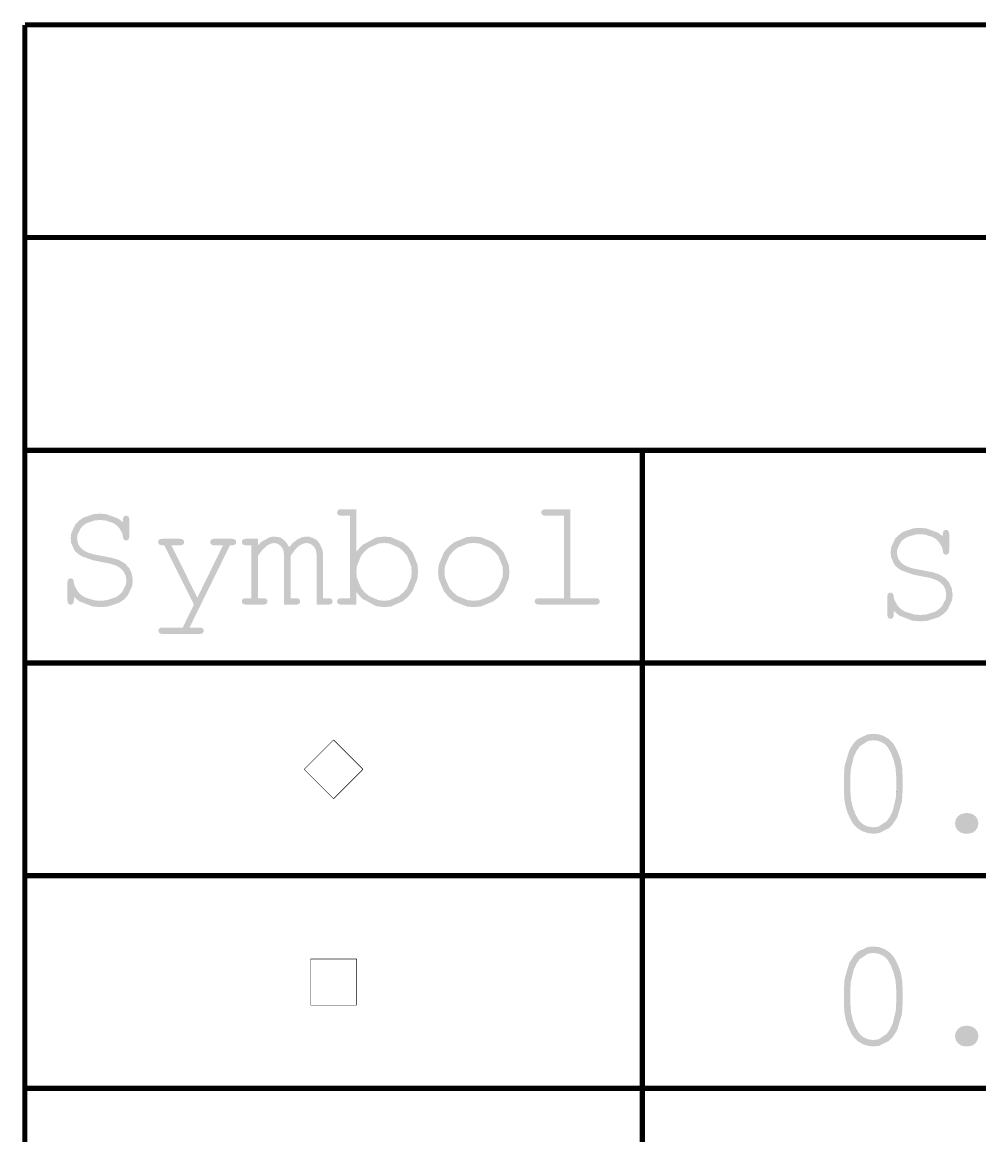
# Model space of a CAD drawing. Extents: x -3 to 268, y -4 to 76.
# Drawn here: x 110.87 to 129.33, y 54.22 to 75.69 of the extents above; entities that cross this region are included whole.
import ezdxf

# ---------------------------------------------------------------- set-up
doc = ezdxf.new("R2010")
doc.units = 0
doc.layers.add('DRILL_SYMBOLS', color=255, linetype='CONTINUOUS')

msp = doc.modelspace()

# ---------------------------------------------------------------- hatches: boundary and pattern name
at = {"layer": 'DRILL_SYMBOLS'}
for points in [[(112.81433, 66.053148), (112.81433, 66.094163), (112.818541, 66.131883), (112.831175, 66.157152), (112.850768, 66.171434), (112.875853, 66.176195), (112.900938, 66.171434), (112.920531, 66.157152), (112.933165, 66.131883), (112.937376, 66.094163), (112.937376, 65.780687), (112.933165, 65.742967), (112.920531, 65.717699), (112.900938, 65.703416), (112.875853, 65.698656), (112.851866, 65.70305), (112.83264, 65.716234), (112.81964, 65.739305), (112.81433, 65.773363), (112.803664, 65.83333), (112.740309, 65.943925), (112.687621, 65.994554), (112.623305, 66.037492), (112.466933, 66.086565), (112.374876, 66.092699), (112.278288, 66.086153), (112.116423, 66.033784), (112.051146, 65.987962), (111.998595, 65.93326), (111.938536, 65.809846), (111.931029, 65.741136), (111.939452, 65.67119), (111.96472, 65.607835), (112.003905, 65.553453), (112.054076, 65.510423), (112.113402, 65.476732), (112.180052, 65.450365), (112.27014, 65.42711), (112.399779, 65.402757), (112.611449, 65.361375), (112.745482, 65.319261), (112.857359, 65.251146), (112.938109, 65.161058), (112.986998, 65.050828), (113.003294, 64.922288), (112.992766, 64.820711), (112.908537, 64.640901), (112.834837, 64.562669), (112.743285, 64.497631), (112.516234, 64.423302), (112.380736, 64.414011), (112.228392, 64.426552), (111.972044, 64.526882), (111.86804, 64.614671), (111.86804, 64.544359), (111.863829, 64.506639), (111.851195, 64.48137), (111.831602, 64.467088), (111.806517, 64.462328), (111.782347, 64.467088), (111.762572, 64.48137), (111.749388, 64.506639), (111.744994, 64.544359), (111.744994, 64.884203), (111.749205, 64.923021), (111.761839, 64.948656), (111.781432, 64.962938), (111.806517, 64.967699), (111.830504, 64.963304), (111.84973, 64.95012), (111.86273, 64.927049), (111.86804, 64.892992), (111.879805, 64.827119), (111.951949, 64.704439), (112.012328, 64.64763), (112.086714, 64.599245), (112.270918, 64.543947), (112.380736, 64.537035), (112.49037, 64.544267), (112.673109, 64.602129), (112.746214, 64.652757), (112.804854, 64.713274), (112.87187, 64.850236), (112.880248, 64.926683), (112.86743, 65.018053), (112.828978, 65.098802), (112.765257, 65.166368), (112.676634, 65.218187), (112.568236, 65.25078), (112.383665, 65.287035), (112.241301, 65.316057), (112.020842, 65.394426), (111.942748, 65.443773), (111.883788, 65.502092), (111.816405, 65.652238), (111.807982, 65.744066), (111.817641, 65.837358), (111.894911, 66.003618), (111.962523, 66.076585), (112.045973, 66.137468), (112.249953, 66.207048), (112.370482, 66.215745), (112.494902, 66.205583), (112.716826, 66.124284)], [(117.3114, 66.300706), (117.3114, 65.484788), (117.428496, 65.611681), (117.697295, 65.7567), (117.848998, 65.774828), (117.978911, 65.762605), (118.209624, 65.664827), (118.310423, 65.579271), (118.394377, 65.475954), (118.490324, 65.236085), (118.502318, 65.099535), (118.490187, 64.961473), (118.393141, 64.718309), (118.379271, 65.093675), (118.369292, 65.20569), (118.289458, 65.403078), (118.219603, 65.488451), (118.136382, 65.559267), (117.949614, 65.640199), (117.846068, 65.650316), (117.742522, 65.640199), (117.555754, 65.559267), (117.472533, 65.488451), (117.402678, 65.403078), (117.322844, 65.20569), (117.312865, 65.093675), (117.322844, 64.98166), (117.402678, 64.784273), (117.472533, 64.6989), (117.555754, 64.628084), (117.742522, 64.547151), (117.846068, 64.537035), (117.949614, 64.547151), (118.136382, 64.628084), (118.219603, 64.6989), (118.289458, 64.784273), (118.369292, 64.98166), (118.379271, 65.093675), (118.393141, 64.718309), (118.308226, 64.613206), (118.20674, 64.526058), (117.977126, 64.42646), (117.848998, 64.414011), (117.694548, 64.432137), (117.425749, 64.577145), (117.3114, 64.704027), (117.3114, 64.462328), (117.022826, 64.462328), (116.985106, 64.466722), (116.959837, 64.479906), (116.945555, 64.499681), (116.940794, 64.523851), (116.945555, 64.548936), (116.959837, 64.568529), (116.985106, 64.581163), (117.022826, 64.585374), (117.188353, 64.585374), (117.188353, 66.176195), (117.022826, 66.176195), (116.985106, 66.180589), (116.959837, 66.193773), (116.945555, 66.213914), (116.940794, 66.239183), (116.945555, 66.263353), (116.959837, 66.283128), (116.985106, 66.296312), (117.022826, 66.300706)], [(121.437865, 66.300706), (121.437865, 64.585374), (121.921263, 64.585374), (121.960081, 64.581163), (121.985716, 64.568529), (121.999998, 64.548936), (122.004759, 64.523851), (121.999998, 64.499681), (121.985716, 64.479906), (121.960081, 64.466722), (121.921263, 64.462328), (120.831419, 64.462328), (120.7937, 64.466722), (120.768431, 64.479906), (120.754149, 64.499681), (120.749388, 64.523851), (120.754149, 64.548936), (120.768431, 64.568529), (120.7937, 64.581163), (120.831419, 64.585374), (121.314818, 64.585374), (121.314818, 66.176195), (120.960326, 66.176195), (120.922423, 66.180589), (120.896605, 66.193773), (120.881773, 66.213914), (120.87683, 66.239183), (120.88159, 66.263353), (120.895873, 66.283128), (120.921507, 66.296312), (120.960326, 66.300706)], [(128.615501, 65.779222), (128.615501, 65.820237), (128.619712, 65.857957), (128.632346, 65.883226), (128.651939, 65.897508), (128.677024, 65.902269), (128.702109, 65.897508), (128.721702, 65.883226), (128.734336, 65.857957), (128.738547, 65.820237), (128.738547, 65.506761), (128.734336, 65.469041), (128.721702, 65.443773), (128.702109, 65.42949), (128.677024, 65.42473), (128.653037, 65.429124), (128.633811, 65.442308), (128.620811, 65.465379), (128.615501, 65.499437), (128.604835, 65.559404), (128.54148, 65.669999), (128.488792, 65.720628), (128.424476, 65.763566), (128.268104, 65.812639), (128.176047, 65.818773), (128.079459, 65.812227), (127.917594, 65.759858), (127.852317, 65.714036), (127.799766, 65.659334), (127.739707, 65.53592), (127.7322, 65.46721), (127.740623, 65.397264), (127.765891, 65.333909), (127.805076, 65.279527), (127.855247, 65.236497), (127.914573, 65.202806), (127.981223, 65.176439), (128.071311, 65.153184), (128.20095, 65.128831), (128.41262, 65.087449), (128.546653, 65.045335), (128.65853, 64.97722), (128.73928, 64.887132), (128.788169, 64.776902), (128.804465, 64.648362), (128.793937, 64.546785), (128.709708, 64.366975), (128.636008, 64.288743), (128.544456, 64.223705), (128.317405, 64.149376), (128.181907, 64.140085), (128.029563, 64.152626), (127.773215, 64.252956), (127.669211, 64.340745), (127.669211, 64.270433), (127.665, 64.232713), (127.652366, 64.207444), (127.632773, 64.193162), (127.607688, 64.188402), (127.583518, 64.193162), (127.563743, 64.207444), (127.550559, 64.232713), (127.546165, 64.270433), (127.546165, 64.610277), (127.550376, 64.649095), (127.56301, 64.67473), (127.582603, 64.689012), (127.607688, 64.693773), (127.631675, 64.689378), (127.650901, 64.676194), (127.663901, 64.653123), (127.669211, 64.619066), (127.680976, 64.553193), (127.75312, 64.430513), (127.813499, 64.373704), (127.887885, 64.325319), (128.072089, 64.270021), (128.181907, 64.263109), (128.291541, 64.270341), (128.47428, 64.328203), (128.547385, 64.378831), (128.606025, 64.439348), (128.673041, 64.57631), (128.681419, 64.652757), (128.668601, 64.744127), (128.630149, 64.824876), (128.566428, 64.892442), (128.477805, 64.944261), (128.369407, 64.976854), (128.184836, 65.013109), (128.042472, 65.042131), (127.822013, 65.1205), (127.743919, 65.169847), (127.684959, 65.228166), (127.617576, 65.378312), (127.609153, 65.47014), (127.618812, 65.563432), (127.696082, 65.729692), (127.763694, 65.802659), (127.847144, 65.863542), (128.051124, 65.933122), (128.171653, 65.941819), (128.296073, 65.931657), (128.517997, 65.850358)], [(114.182494, 64.462328), (113.611205, 65.60637), (113.574583, 65.60637), (113.536864, 65.610765), (113.511595, 65.623949), (113.497313, 65.643724), (113.492552, 65.667894), (113.494933, 65.686021), (113.502074, 65.702318), (113.51306, 65.715501), (113.526976, 65.72429), (113.546568, 65.729234), (113.574583, 65.730882), (113.911498, 65.730882), (113.949217, 65.726488), (113.974486, 65.713304), (113.988768, 65.693162), (113.993529, 65.667894), (113.988768, 65.643724), (113.974486, 65.623949), (113.949217, 65.610765), (113.911498, 65.60637), (113.74597, 65.60637), (114.248412, 64.597093), (114.743529, 65.60637), (114.578001, 65.60637), (114.540282, 65.610765), (114.515013, 65.623949), (114.500731, 65.64409), (114.49597, 65.669359), (114.500731, 65.693529), (114.515013, 65.713304), (114.540282, 65.726488), (114.578001, 65.730882), (114.913451, 65.730882), (114.952269, 65.726488), (114.977904, 65.713304), (114.992186, 65.693162), (114.996947, 65.667894), (114.994017, 65.649583), (114.985228, 65.632738), (114.972777, 65.619371), (114.958861, 65.611497), (114.931029, 65.607652), (114.87683, 65.60637), (114.097533, 64.019968), (114.289427, 64.019968), (114.327147, 64.015756), (114.352415, 64.003122), (114.366698, 63.98353), (114.371458, 63.958444), (114.366698, 63.934274), (114.352415, 63.914499), (114.327147, 63.901315), (114.289427, 63.896921), (113.580443, 63.896921), (113.542723, 63.901132), (113.517455, 63.913766), (113.503172, 63.933359), (113.498412, 63.958444), (113.503172, 63.98353), (113.517455, 64.003122), (113.542723, 64.015756), (113.580443, 64.019968), (113.965697, 64.019968)], [(115.414427, 65.730882), (115.414427, 65.60637), (115.492888, 65.68007), (115.650359, 65.764299), (115.729369, 65.774828), (115.818724, 65.762193), (115.896361, 65.72429), (115.962279, 65.660753), (116.016478, 65.571214), (116.099059, 65.660753), (116.182738, 65.72429), (116.267149, 65.762193), (116.351927, 65.774828), (116.41519, 65.769426), (116.521391, 65.726213), (116.56433, 65.688402), (116.609831, 65.631456), (116.661833, 65.509874), (116.668333, 65.445238), (116.668333, 64.585374), (116.772337, 64.585374), (116.810057, 64.581163), (116.835326, 64.568529), (116.849608, 64.548936), (116.854369, 64.523851), (116.849608, 64.499681), (116.835326, 64.479906), (116.810057, 64.466722), (116.772337, 64.462328), (116.545287, 64.462328), (116.545287, 65.433519), (116.531004, 65.519212), (116.488158, 65.588792), (116.426634, 65.634935), (116.356322, 65.650316), (116.287108, 65.637682), (116.214232, 65.599779), (116.134398, 65.524889), (116.04431, 65.401292), (116.04431, 64.585374), (116.146849, 64.585374), (116.184569, 64.581163), (116.209837, 64.568529), (116.22412, 64.548936), (116.22888, 64.523851), (116.22412, 64.499681), (116.209837, 64.479906), (116.184569, 64.466722), (116.146849, 64.462328), (115.919798, 64.462328), (115.919798, 65.42473), (115.905333, 65.514268), (115.861937, 65.586595), (115.800597, 65.634386), (115.732298, 65.650316), (115.666747, 65.639696), (115.601927, 65.607835), (115.510374, 65.52617), (115.414427, 65.401292), (115.414427, 64.585374), (115.518431, 64.585374), (115.556151, 64.581163), (115.581419, 64.568529), (115.595702, 64.548936), (115.600462, 64.523851), (115.595702, 64.499681), (115.581419, 64.479906), (115.556151, 64.466722), (115.518431, 64.462328), (115.187376, 64.462328), (115.149657, 64.466722), (115.124388, 64.479906), (115.110106, 64.499681), (115.105345, 64.523851), (115.110106, 64.548936), (115.124388, 64.568529), (115.149657, 64.581163), (115.187376, 64.585374), (115.29138, 64.585374), (115.29138, 65.60637), (115.187376, 65.60637), (115.149657, 65.610765), (115.124388, 65.623949), (115.110106, 65.64409), (115.105345, 65.669359), (115.110106, 65.693529), (115.124388, 65.713304), (115.149657, 65.726488), (115.187376, 65.730882)], [(120.26306, 65.093675), (120.250471, 64.958177), (120.149763, 64.717943), (120.138548, 65.093675), (120.128249, 65.205095), (120.045851, 65.402116), (119.973753, 65.487718), (119.887007, 65.558855), (119.687422, 65.640153), (119.574583, 65.650316), (119.461745, 65.640108), (119.26216, 65.558443), (119.175414, 65.486986), (119.103316, 65.401155), (119.020918, 65.2045), (119.010619, 65.093675), (119.020918, 64.983446), (119.103316, 64.787157), (119.175414, 64.701097), (119.26216, 64.62932), (119.461745, 64.547288), (119.574583, 64.537035), (119.687422, 64.547243), (119.887007, 64.628908), (119.973753, 64.700365), (120.045851, 64.786195), (120.128249, 64.982851), (120.138548, 65.093675), (120.149763, 64.717943), (120.061644, 64.613206), (119.955763, 64.526058), (119.712965, 64.42646), (119.576048, 64.414011), (119.437895, 64.426506), (119.193999, 64.52647), (119.088255, 64.613939), (119.000456, 64.718904), (118.900114, 64.958772), (118.887572, 65.093675), (118.900114, 65.229219), (119.000456, 65.46982), (119.088255, 65.574876), (119.193999, 65.662355), (119.437895, 65.762331), (119.576048, 65.774828), (119.712965, 65.762376), (119.955763, 65.662767), (120.061644, 65.575609), (120.149763, 65.470781), (120.250471, 65.229814)], [(127.839866, 61.1614), (127.839866, 60.856713), (127.828056, 60.668572), (127.733574, 60.354363), (127.716819, 61.145287), (127.704551, 61.313561), (127.667747, 61.46975), (127.615562, 61.604699), (127.557151, 61.709252), (127.515037, 61.756859), (127.461937, 61.797142), (127.373314, 61.835595), (127.274437, 61.848412), (127.17675, 61.835228), (127.014885, 61.72976), (126.950706, 61.637475), (126.899437, 61.527611), (126.840843, 61.281517), (126.833519, 61.145287), (126.833519, 60.874291), (126.845787, 60.705834), (126.882591, 60.549096), (126.935142, 60.413598), (126.994651, 60.308861), (127.035667, 60.262352), (127.088401, 60.222435), (127.177391, 60.182885), (127.277366, 60.169701), (127.374412, 60.18293), (127.535545, 60.288765), (127.599632, 60.381371), (127.650901, 60.491555), (127.709495, 60.738015), (127.716819, 60.874291), (127.716819, 61.145287), (127.733574, 60.354363), (127.650901, 60.228295), (127.572075, 60.148837), (127.385307, 60.058028), (127.277366, 60.046677), (127.172081, 60.05748), (127.073021, 60.08989), (126.984214, 60.141692), (126.90969, 60.210717), (126.865196, 60.273705), (126.816673, 60.36599), (126.773277, 60.468529), (126.744163, 60.562279), (126.718895, 60.698876), (126.710472, 60.856713), (126.710472, 61.1614), (126.722282, 61.350182), (126.816764, 61.665123), (126.899437, 61.791283), (126.978263, 61.870751), (127.165031, 61.961571), (127.272972, 61.972924), (127.379173, 61.96212), (127.47805, 61.929711), (127.566307, 61.877892), (127.640648, 61.808861), (127.686058, 61.744774), (127.734398, 61.652123), (127.77761, 61.54995), (127.80764, 61.457299), (127.83181, 61.320336)], [(129.049827, 60.443627), (129.102562, 60.443627), (129.178733, 60.429162), (129.243187, 60.385766), (129.287132, 60.321862), (129.30178, 60.245873), (129.286949, 60.16787), (129.242454, 60.103783), (129.177818, 60.060954), (129.102562, 60.046677), (129.049827, 60.046677), (128.973655, 60.061137), (128.909202, 60.104516), (128.865257, 60.168419), (128.850608, 60.244408), (128.86544, 60.322411), (128.909935, 60.386498), (128.974571, 60.429345)], [(127.839866, 57.0614), (127.839866, 56.756713), (127.828056, 56.568572), (127.733574, 56.254363), (127.716819, 57.045287), (127.704551, 57.213561), (127.667747, 57.36975), (127.615562, 57.504699), (127.557151, 57.609252), (127.515037, 57.656859), (127.461937, 57.697142), (127.373314, 57.735595), (127.274437, 57.748412), (127.17675, 57.735228), (127.014885, 57.62976), (126.950706, 57.537475), (126.899437, 57.427611), (126.840843, 57.181517), (126.833519, 57.045287), (126.833519, 56.774291), (126.845787, 56.605834), (126.882591, 56.449096), (126.935142, 56.313598), (126.994651, 56.208861), (127.035667, 56.162352), (127.088401, 56.122435), (127.177391, 56.082885), (127.277366, 56.069701), (127.374412, 56.08293), (127.535545, 56.188765), (127.599632, 56.281371), (127.650901, 56.391555), (127.709495, 56.638015), (127.716819, 56.774291), (127.716819, 57.045287), (127.733574, 56.254363), (127.650901, 56.128295), (127.572075, 56.048837), (127.385307, 55.958028), (127.277366, 55.946677), (127.172081, 55.95748), (127.073021, 55.98989), (126.984214, 56.041692), (126.90969, 56.110717), (126.865196, 56.173705), (126.816673, 56.26599), (126.773277, 56.368529), (126.744163, 56.462279), (126.718895, 56.598876), (126.710472, 56.756713), (126.710472, 57.0614), (126.722282, 57.250182), (126.816764, 57.565123), (126.899437, 57.691283), (126.978263, 57.770751), (127.165031, 57.861571), (127.272972, 57.872924), (127.379173, 57.86212), (127.47805, 57.829711), (127.566307, 57.777892), (127.640648, 57.708861), (127.686058, 57.644774), (127.734398, 57.552123), (127.77761, 57.44995), (127.80764, 57.357299), (127.83181, 57.220336)], [(129.049827, 56.343627), (129.102562, 56.343627), (129.178733, 56.329162), (129.243187, 56.285766), (129.287132, 56.221862), (129.30178, 56.145873), (129.286949, 56.06787), (129.242454, 56.003783), (129.177818, 55.960954), (129.102562, 55.946677), (129.049827, 55.946677), (128.973655, 55.961137), (128.909202, 56.004516), (128.865257, 56.068419), (128.850608, 56.144408), (128.86544, 56.222411), (128.909935, 56.286498), (128.974571, 56.329345)]]:
    msp.add_hatch(color=7, dxfattribs=at).paths.add_polyline_path(points)

# ---------------------------------------------------------------- linework, layer by layer
at = {"layer": 'DRILL_SYMBOLS', "color": 7}
for points, const_width in [([(267.529853, 75.637377), (110.923999, 75.637377)], 0.1), ([(110.923999, 75.637377), (110.923999, 30.537377)], 0.1), ([(110.923999, 71.537377), (267.529853, 71.537377)], 0.1), ([(110.923999, 67.437377), (267.529853, 67.437377)], 0.1), ([(122.825755, 67.437377), (122.825755, 30.537377)], 0.1), ([(112.81433, 66.053148), (112.81433, 66.094163), (112.818541, 66.131883), (112.831175, 66.157152), (112.850768, 66.171434), (112.875853, 66.176195), (112.900938, 66.171434), (112.920531, 66.157152), (112.933165, 66.131883), (112.937376, 66.094163), (112.937376, 65.780687), (112.933165, 65.742967), (112.920531, 65.717699), (112.900938, 65.703416), (112.875853, 65.698656), (112.851866, 65.70305), (112.83264, 65.716234), (112.81964, 65.739305), (112.81433, 65.773363), (112.803664, 65.83333), (112.740309, 65.943925), (112.687621, 65.994554), (112.623305, 66.037492), (112.466933, 66.086565), (112.374876, 66.092699), (112.278288, 66.086153), (112.116423, 66.033784), (112.051146, 65.987962), (111.998595, 65.93326), (111.938536, 65.809846), (111.931029, 65.741136), (111.939452, 65.67119), (111.96472, 65.607835), (112.003905, 65.553453), (112.054076, 65.510423), (112.113402, 65.476732), (112.180052, 65.450365), (112.27014, 65.42711), (112.399779, 65.402757), (112.611449, 65.361375), (112.745482, 65.319261), (112.857359, 65.251146), (112.938109, 65.161058), (112.986998, 65.050828), (113.003294, 64.922288), (112.992766, 64.820711), (112.908537, 64.640901), (112.834837, 64.562669), (112.743285, 64.497631), (112.516234, 64.423302), (112.380736, 64.414011), (112.228392, 64.426552), (111.972044, 64.526882), (111.86804, 64.614671), (111.86804, 64.544359), (111.863829, 64.506639), (111.851195, 64.48137), (111.831602, 64.467088), (111.806517, 64.462328), (111.782347, 64.467088), (111.762572, 64.48137), (111.749388, 64.506639), (111.744994, 64.544359), (111.744994, 64.884203), (111.749205, 64.923021), (111.761839, 64.948656), (111.781432, 64.962938), (111.806517, 64.967699), (111.830504, 64.963304), (111.84973, 64.95012), (111.86273, 64.927049), (111.86804, 64.892992), (111.879805, 64.827119), (111.951949, 64.704439), (112.012328, 64.64763), (112.086714, 64.599245), (112.270918, 64.543947), (112.380736, 64.537035), (112.49037, 64.544267), (112.673109, 64.602129), (112.746214, 64.652757), (112.804854, 64.713274), (112.87187, 64.850236), (112.880248, 64.926683), (112.86743, 65.018053), (112.828978, 65.098802), (112.765257, 65.166368), (112.676634, 65.218187), (112.568236, 65.25078), (112.383665, 65.287035), (112.241301, 65.316057), (112.020842, 65.394426), (111.942748, 65.443773), (111.883788, 65.502092), (111.816405, 65.652238), (111.807982, 65.744066), (111.817641, 65.837358), (111.894911, 66.003618), (111.962523, 66.076585), (112.045973, 66.137468), (112.249953, 66.207048), (112.370482, 66.215745), (112.494902, 66.205583), (112.716826, 66.124284), (112.81433, 66.053148)], 0.000001), ([(117.3114, 66.300706), (117.3114, 65.484788), (117.428496, 65.611681), (117.697295, 65.7567), (117.848998, 65.774828), (117.978911, 65.762605), (118.209624, 65.664827), (118.310423, 65.579271), (118.394377, 65.475954), (118.490324, 65.236085), (118.502318, 65.099535), (118.490187, 64.961473), (118.393141, 64.718309), (118.379271, 65.093675), (118.369292, 65.20569), (118.289458, 65.403078), (118.219603, 65.488451), (118.136382, 65.559267), (117.949614, 65.640199), (117.846068, 65.650316), (117.742522, 65.640199), (117.555754, 65.559267), (117.472533, 65.488451), (117.402678, 65.403078), (117.322844, 65.20569), (117.312865, 65.093675), (117.322844, 64.98166), (117.402678, 64.784273), (117.472533, 64.6989), (117.555754, 64.628084), (117.742522, 64.547151), (117.846068, 64.537035), (117.949614, 64.547151), (118.136382, 64.628084), (118.219603, 64.6989), (118.289458, 64.784273), (118.369292, 64.98166), (118.379271, 65.093675), (118.393141, 64.718309), (118.308226, 64.613206), (118.20674, 64.526058), (117.977126, 64.42646), (117.848998, 64.414011), (117.694548, 64.432137), (117.425749, 64.577145), (117.3114, 64.704027), (117.3114, 64.462328), (117.022826, 64.462328), (116.985106, 64.466722), (116.959837, 64.479906), (116.945555, 64.499681), (116.940794, 64.523851), (116.945555, 64.548936), (116.959837, 64.568529), (116.985106, 64.581163), (117.022826, 64.585374), (117.188353, 64.585374), (117.188353, 66.176195), (117.022826, 66.176195), (116.985106, 66.180589), (116.959837, 66.193773), (116.945555, 66.213914), (116.940794, 66.239183), (116.945555, 66.263353), (116.959837, 66.283128), (116.985106, 66.296312), (117.022826, 66.300706), (117.3114, 66.300706)], 0.000001), ([(121.437865, 66.300706), (121.437865, 64.585374), (121.921263, 64.585374), (121.960081, 64.581163), (121.985716, 64.568529), (121.999998, 64.548936), (122.004759, 64.523851), (121.999998, 64.499681), (121.985716, 64.479906), (121.960081, 64.466722), (121.921263, 64.462328), (120.831419, 64.462328), (120.7937, 64.466722), (120.768431, 64.479906), (120.754149, 64.499681), (120.749388, 64.523851), (120.754149, 64.548936), (120.768431, 64.568529), (120.7937, 64.581163), (120.831419, 64.585374), (121.314818, 64.585374), (121.314818, 66.176195), (120.960326, 66.176195), (120.922423, 66.180589), (120.896605, 66.193773), (120.881773, 66.213914), (120.87683, 66.239183), (120.88159, 66.263353), (120.895873, 66.283128), (120.921507, 66.296312), (120.960326, 66.300706), (121.437865, 66.300706)], 0.000001), ([(128.615501, 65.779222), (128.615501, 65.820237), (128.619712, 65.857957), (128.632346, 65.883226), (128.651939, 65.897508), (128.677024, 65.902269), (128.702109, 65.897508), (128.721702, 65.883226), (128.734336, 65.857957), (128.738547, 65.820237), (128.738547, 65.506761), (128.734336, 65.469041), (128.721702, 65.443773), (128.702109, 65.42949), (128.677024, 65.42473), (128.653037, 65.429124), (128.633811, 65.442308), (128.620811, 65.465379), (128.615501, 65.499437), (128.604835, 65.559404), (128.54148, 65.669999), (128.488792, 65.720628), (128.424476, 65.763566), (128.268104, 65.812639), (128.176047, 65.818773), (128.079459, 65.812227), (127.917594, 65.759858), (127.852317, 65.714036), (127.799766, 65.659334), (127.739707, 65.53592), (127.7322, 65.46721), (127.740623, 65.397264), (127.765891, 65.333909), (127.805076, 65.279527), (127.855247, 65.236497), (127.914573, 65.202806), (127.981223, 65.176439), (128.071311, 65.153184), (128.20095, 65.128831), (128.41262, 65.087449), (128.546653, 65.045335), (128.65853, 64.97722), (128.73928, 64.887132), (128.788169, 64.776902), (128.804465, 64.648362), (128.793937, 64.546785), (128.709708, 64.366975), (128.636008, 64.288743), (128.544456, 64.223705), (128.317405, 64.149376), (128.181907, 64.140085), (128.029563, 64.152626), (127.773215, 64.252956), (127.669211, 64.340745), (127.669211, 64.270433), (127.665, 64.232713), (127.652366, 64.207444), (127.632773, 64.193162), (127.607688, 64.188402), (127.583518, 64.193162), (127.563743, 64.207444), (127.550559, 64.232713), (127.546165, 64.270433), (127.546165, 64.610277), (127.550376, 64.649095), (127.56301, 64.67473), (127.582603, 64.689012), (127.607688, 64.693773), (127.631675, 64.689378), (127.650901, 64.676194), (127.663901, 64.653123), (127.669211, 64.619066), (127.680976, 64.553193), (127.75312, 64.430513), (127.813499, 64.373704), (127.887885, 64.325319), (128.072089, 64.270021), (128.181907, 64.263109), (128.291541, 64.270341), (128.47428, 64.328203), (128.547385, 64.378831), (128.606025, 64.439348), (128.673041, 64.57631), (128.681419, 64.652757), (128.668601, 64.744127), (128.630149, 64.824876), (128.566428, 64.892442), (128.477805, 64.944261), (128.369407, 64.976854), (128.184836, 65.013109), (128.042472, 65.042131), (127.822013, 65.1205), (127.743919, 65.169847), (127.684959, 65.228166), (127.617576, 65.378312), (127.609153, 65.47014), (127.618812, 65.563432), (127.696082, 65.729692), (127.763694, 65.802659), (127.847144, 65.863542), (128.051124, 65.933122), (128.171653, 65.941819), (128.296073, 65.931657), (128.517997, 65.850358), (128.615501, 65.779222)], 0.000001), ([(114.182494, 64.462328), (113.611205, 65.60637), (113.574583, 65.60637), (113.536864, 65.610765), (113.511595, 65.623949), (113.497313, 65.643724), (113.492552, 65.667894), (113.494933, 65.686021), (113.502074, 65.702318), (113.51306, 65.715501), (113.526976, 65.72429), (113.546568, 65.729234), (113.574583, 65.730882), (113.911498, 65.730882), (113.949217, 65.726488), (113.974486, 65.713304), (113.988768, 65.693162), (113.993529, 65.667894), (113.988768, 65.643724), (113.974486, 65.623949), (113.949217, 65.610765), (113.911498, 65.60637), (113.74597, 65.60637), (114.248412, 64.597093), (114.743529, 65.60637), (114.578001, 65.60637), (114.540282, 65.610765), (114.515013, 65.623949), (114.500731, 65.64409), (114.49597, 65.669359), (114.500731, 65.693529), (114.515013, 65.713304), (114.540282, 65.726488), (114.578001, 65.730882), (114.913451, 65.730882), (114.952269, 65.726488), (114.977904, 65.713304), (114.992186, 65.693162), (114.996947, 65.667894), (114.994017, 65.649583), (114.985228, 65.632738), (114.972777, 65.619371), (114.958861, 65.611497), (114.931029, 65.607652), (114.87683, 65.60637), (114.097533, 64.019968), (114.289427, 64.019968), (114.327147, 64.015756), (114.352415, 64.003122), (114.366698, 63.98353), (114.371458, 63.958444), (114.366698, 63.934274), (114.352415, 63.914499), (114.327147, 63.901315), (114.289427, 63.896921), (113.580443, 63.896921), (113.542723, 63.901132), (113.517455, 63.913766), (113.503172, 63.933359), (113.498412, 63.958444), (113.503172, 63.98353), (113.517455, 64.003122), (113.542723, 64.015756), (113.580443, 64.019968), (113.965697, 64.019968), (114.182494, 64.462328)], 0.000001), ([(115.414427, 65.730882), (115.414427, 65.60637), (115.492888, 65.68007), (115.650359, 65.764299), (115.729369, 65.774828), (115.818724, 65.762193), (115.896361, 65.72429), (115.962279, 65.660753), (116.016478, 65.571214), (116.099059, 65.660753), (116.182738, 65.72429), (116.267149, 65.762193), (116.351927, 65.774828), (116.41519, 65.769426), (116.521391, 65.726213), (116.56433, 65.688402), (116.609831, 65.631456), (116.661833, 65.509874), (116.668333, 65.445238), (116.668333, 64.585374), (116.772337, 64.585374), (116.810057, 64.581163), (116.835326, 64.568529), (116.849608, 64.548936), (116.854369, 64.523851), (116.849608, 64.499681), (116.835326, 64.479906), (116.810057, 64.466722), (116.772337, 64.462328), (116.545287, 64.462328), (116.545287, 65.433519), (116.531004, 65.519212), (116.488158, 65.588792), (116.426634, 65.634935), (116.356322, 65.650316), (116.287108, 65.637682), (116.214232, 65.599779), (116.134398, 65.524889), (116.04431, 65.401292), (116.04431, 64.585374), (116.146849, 64.585374), (116.184569, 64.581163), (116.209837, 64.568529), (116.22412, 64.548936), (116.22888, 64.523851), (116.22412, 64.499681), (116.209837, 64.479906), (116.184569, 64.466722), (116.146849, 64.462328), (115.919798, 64.462328), (115.919798, 65.42473), (115.905333, 65.514268), (115.861937, 65.586595), (115.800597, 65.634386), (115.732298, 65.650316), (115.666747, 65.639696), (115.601927, 65.607835), (115.510374, 65.52617), (115.414427, 65.401292), (115.414427, 64.585374), (115.518431, 64.585374), (115.556151, 64.581163), (115.581419, 64.568529), (115.595702, 64.548936), (115.600462, 64.523851), (115.595702, 64.499681), (115.581419, 64.479906), (115.556151, 64.466722), (115.518431, 64.462328), (115.187376, 64.462328), (115.149657, 64.466722), (115.124388, 64.479906), (115.110106, 64.499681), (115.105345, 64.523851), (115.110106, 64.548936), (115.124388, 64.568529), (115.149657, 64.581163), (115.187376, 64.585374), (115.29138, 64.585374), (115.29138, 65.60637), (115.187376, 65.60637), (115.149657, 65.610765), (115.124388, 65.623949), (115.110106, 65.64409), (115.105345, 65.669359), (115.110106, 65.693529), (115.124388, 65.713304), (115.149657, 65.726488), (115.187376, 65.730882), (115.414427, 65.730882)], 0.000001), ([(120.26306, 65.093675), (120.250471, 64.958177), (120.149763, 64.717943), (120.138548, 65.093675), (120.128249, 65.205095), (120.045851, 65.402116), (119.973753, 65.487718), (119.887007, 65.558855), (119.687422, 65.640153), (119.574583, 65.650316), (119.461745, 65.640108), (119.26216, 65.558443), (119.175414, 65.486986), (119.103316, 65.401155), (119.020918, 65.2045), (119.010619, 65.093675), (119.020918, 64.983446), (119.103316, 64.787157), (119.175414, 64.701097), (119.26216, 64.62932), (119.461745, 64.547288), (119.574583, 64.537035), (119.687422, 64.547243), (119.887007, 64.628908), (119.973753, 64.700365), (120.045851, 64.786195), (120.128249, 64.982851), (120.138548, 65.093675), (120.149763, 64.717943), (120.061644, 64.613206), (119.955763, 64.526058), (119.712965, 64.42646), (119.576048, 64.414011), (119.437895, 64.426506), (119.193999, 64.52647), (119.088255, 64.613939), (119.000456, 64.718904), (118.900114, 64.958772), (118.887572, 65.093675), (118.900114, 65.229219), (119.000456, 65.46982), (119.088255, 65.574876), (119.193999, 65.662355), (119.437895, 65.762331), (119.576048, 65.774828), (119.712965, 65.762376), (119.955763, 65.662767), (120.061644, 65.575609), (120.149763, 65.470781), (120.250471, 65.229814), (120.26306, 65.093675)], 0.000001), ([(110.923999, 63.337377), (267.529853, 63.337377)], 0.1), ([(116.874877, 61.853061), (116.309193, 61.287377)], 0.01), ([(117.440561, 61.287377), (116.874877, 61.853061)], 0.01), ([(127.839866, 61.1614), (127.839866, 60.856713), (127.828056, 60.668572), (127.733574, 60.354363), (127.716819, 61.145287), (127.704551, 61.313561), (127.667747, 61.46975), (127.615562, 61.604699), (127.557151, 61.709252), (127.515037, 61.756859), (127.461937, 61.797142), (127.373314, 61.835595), (127.274437, 61.848412), (127.17675, 61.835228), (127.014885, 61.72976), (126.950706, 61.637475), (126.899437, 61.527611), (126.840843, 61.281517), (126.833519, 61.145287), (126.833519, 60.874291), (126.845787, 60.705834), (126.882591, 60.549096), (126.935142, 60.413598), (126.994651, 60.308861), (127.035667, 60.262352), (127.088401, 60.222435), (127.177391, 60.182885), (127.277366, 60.169701), (127.374412, 60.18293), (127.535545, 60.288765), (127.599632, 60.381371), (127.650901, 60.491555), (127.709495, 60.738015), (127.716819, 60.874291), (127.716819, 61.145287), (127.733574, 60.354363), (127.650901, 60.228295), (127.572075, 60.148837), (127.385307, 60.058028), (127.277366, 60.046677), (127.172081, 60.05748), (127.073021, 60.08989), (126.984214, 60.141692), (126.90969, 60.210717), (126.865196, 60.273705), (126.816673, 60.36599), (126.773277, 60.468529), (126.744163, 60.562279), (126.718895, 60.698876), (126.710472, 60.856713), (126.710472, 61.1614), (126.722282, 61.350182), (126.816764, 61.665123), (126.899437, 61.791283), (126.978263, 61.870751), (127.165031, 61.961571), (127.272972, 61.972924), (127.379173, 61.96212), (127.47805, 61.929711), (127.566307, 61.877892), (127.640648, 61.808861), (127.686058, 61.744774), (127.734398, 61.652123), (127.77761, 61.54995), (127.80764, 61.457299), (127.83181, 61.320336), (127.839866, 61.1614)], 0.000001), ([(116.309193, 61.287377), (116.874877, 60.721693)], 0.01), ([(116.874877, 60.721693), (117.440561, 61.287377)], 0.01), ([(129.049827, 60.443627), (129.102562, 60.443627), (129.178733, 60.429162), (129.243187, 60.385766), (129.287132, 60.321862), (129.30178, 60.245873), (129.286949, 60.16787), (129.242454, 60.103783), (129.177818, 60.060954), (129.102562, 60.046677), (129.049827, 60.046677), (128.973655, 60.061137), (128.909202, 60.104516), (128.865257, 60.168419), (128.850608, 60.244408), (128.86544, 60.322411), (128.909935, 60.386498), (128.974571, 60.429345), (129.049827, 60.443627)], 0.000001), ([(110.923999, 59.237377), (267.529853, 59.237377)], 0.1), ([(127.839866, 57.0614), (127.839866, 56.756713), (127.828056, 56.568572), (127.733574, 56.254363), (127.716819, 57.045287), (127.704551, 57.213561), (127.667747, 57.36975), (127.615562, 57.504699), (127.557151, 57.609252), (127.515037, 57.656859), (127.461937, 57.697142), (127.373314, 57.735595), (127.274437, 57.748412), (127.17675, 57.735228), (127.014885, 57.62976), (126.950706, 57.537475), (126.899437, 57.427611), (126.840843, 57.181517), (126.833519, 57.045287), (126.833519, 56.774291), (126.845787, 56.605834), (126.882591, 56.449096), (126.935142, 56.313598), (126.994651, 56.208861), (127.035667, 56.162352), (127.088401, 56.122435), (127.177391, 56.082885), (127.277366, 56.069701), (127.374412, 56.08293), (127.535545, 56.188765), (127.599632, 56.281371), (127.650901, 56.391555), (127.709495, 56.638015), (127.716819, 56.774291), (127.716819, 57.045287), (127.733574, 56.254363), (127.650901, 56.128295), (127.572075, 56.048837), (127.385307, 55.958028), (127.277366, 55.946677), (127.172081, 55.95748), (127.073021, 55.98989), (126.984214, 56.041692), (126.90969, 56.110717), (126.865196, 56.173705), (126.816673, 56.26599), (126.773277, 56.368529), (126.744163, 56.462279), (126.718895, 56.598876), (126.710472, 56.756713), (126.710472, 57.0614), (126.722282, 57.250182), (126.816764, 57.565123), (126.899437, 57.691283), (126.978263, 57.770751), (127.165031, 57.861571), (127.272972, 57.872924), (127.379173, 57.86212), (127.47805, 57.829711), (127.566307, 57.777892), (127.640648, 57.708861), (127.686058, 57.644774), (127.734398, 57.552123), (127.77761, 57.44995), (127.80764, 57.357299), (127.83181, 57.220336), (127.839866, 57.0614)], 0.000001), ([(117.319377, 57.631877), (116.430377, 57.631877)], 0.01), ([(116.430377, 57.631877), (116.430377, 56.742877)], 0.01), ([(117.319377, 56.742877), (117.319377, 57.631877)], 0.01), ([(116.430377, 56.742877), (117.319377, 56.742877)], 0.01), ([(129.049827, 56.343627), (129.102562, 56.343627), (129.178733, 56.329162), (129.243187, 56.285766), (129.287132, 56.221862), (129.30178, 56.145873), (129.286949, 56.06787), (129.242454, 56.003783), (129.177818, 55.960954), (129.102562, 55.946677), (129.049827, 55.946677), (128.973655, 55.961137), (128.909202, 56.004516), (128.865257, 56.068419), (128.850608, 56.144408), (128.86544, 56.222411), (128.909935, 56.286498), (128.974571, 56.329345), (129.049827, 56.343627)], 0.000001), ([(110.923999, 55.137377), (267.529853, 55.137377)], 0.1)]:
    msp.add_lwpolyline(points, dxfattribs=dict(at, const_width=const_width))

doc.saveas('drawing.dxf')
